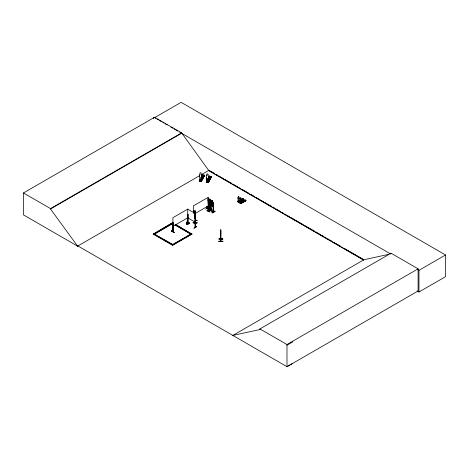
<?xml version="1.0" encoding="UTF-8"?>
<svg xmlns="http://www.w3.org/2000/svg" width="469" height="469" viewBox="0 0 469 469"><rect width="100%" height="100%" fill="white"/><g stroke="black" fill="none" stroke-linecap="round" stroke-linejoin="round"><path stroke-width="0.7" d="M194.957 214.749L195.028 217.147L194.928 214.075M194.981 215.078L194.969 215.558L195.022 213.735M195.022 213.811L195.01 214.427L194.952 210.522L194.975 219.082M187.442 222.734C187.072 219.216 189.412 225.483 186.908 223.948L187.424 221.603L186.779 223.748M238.879 201.705L239.049 198.967A0.885 0.51 60 0 0 238.92 197.754L238.879 196.769M241.072 202.971L241.242 200.234A0.885 0.51 60 0 0 241.113 199.02L241.072 198.035M187.19 224.082L187.395 221.696L186.908 223.948M238.305 196.523L238.293 197.39A0.885 0.51 60 0 0 238.164 198.457L238.123 198.481A0.885 0.51 60 0 1 238.258 197.414L238.387 196.411L238.92 196.974M238.633 202.098L239.149 201.5L239.225 201.922C237.76 201.131 238.627 201.095 238.346 201.424M241.113 202.948L240.427 202.626L240.316 199.741A0.885 0.51 60 0 1 240.445 198.68L240.497 197.789M240.779 202.514L240.55 202.672M240.374 202.608L240.773 202.491M200.163 180.196L200.363 179.791M200.474 180.248L200.456 179.744L200.316 180.319M211.132 176.573L208.113 182.312L206.501 182.031L206.671 180.946L206.671 181.515L208.576 181.843L208.576 181.28L208.429 181.702C206.917 181.327 207.474 180.758 207.439 181.503M207.497 181.362L207.585 181.005M186.293 223.83L189.171 222.259L187.817 223.051L187.958 214.45M189.159 222.224L186.287 223.848M241.523 200.081L241.301 200.31L243.036 198.844L241.265 199.87M220.922 241.365L220.77 230.443M202.045 177.13C201.283 177.892 203.37 177.769 201.705 177.37M202.573 177.54L202.379 177.159L201.77 177.335M208.705 178.501L209.508 178.707M209.555 178.736L209.256 178.326L208.752 178.531M186.844 223.537L187.383 221.632M171.349 230.971C172.639 229.962 177.376 235.233 171.361 230.941M171.478 230.865L174.187 232.565M238.164 198.457C237.367 203.253 239.225 200.193 238.141 201.764M238.217 201.436L238.498 201.101M240.726 202.467L240.45 202.614M212.023 202.872L212.844 202.409L212.252 203.3L212.879 204.877L212.07 203.417L211.566 204.162L211.261 203.997M210.464 200.955L210.528 199.853C208.752 197.965 210.364 201.494 208.969 200.023L208.646 200.251L208.934 204.343L211.103 205.598L211.39 201.846L210.493 200.937L210.956 201.564L210.956 203.552L210.493 204.144L209.631 203.646L209.168 202.52L209.168 200.533L209.631 200.439M211.103 205.598L211.419 201.828L208.969 200.023L208.676 200.286M213.078 206.471L213.418 205.598L213.096 206.518L210.944 205.252M238.492 201.254L238.094 201.154M200.644 179.885L200.486 180.143M207.368 180.964L207.234 181.491L207.574 181.134M200.38 179.803L200.41 180.219M207.468 181.339L207.527 180.999L207.392 181.415M205.668 209.145L208.336 207.462M209.262 200.439L208.957 200.193L208.488 200.867L208.002 199.624M207.052 208.429L207.362 208.576L207.333 206.389M207.333 208.558L207.427 206.337M207.175 206.19L207.146 208.342L209.983 209.942L209.948 204.877M210.64 204.695L210.604 210.475L210.798 210.106L210.927 210.645L210.898 204.842M211.027 210.587L210.991 205.51M199.63 176.016L199.653 175.969A1.331 1.038 27.5 0 1 199.917 174.304L199.917 173.137A0.662 0.522 27.5 0 1 200.533 172.75A0.662 0.522 27.5 0 1 201.166 173.401L201.166 174.574A1.331 1.038 27.5 0 1 201.453 176.28L201.189 180.413M200.146 179.885L199.477 181.081L199.688 179.75L199.835 180.231M201.394 176.854L202.473 174.96L204.531 175.435L201.424 181.409M200.92 177.944L202.473 174.843L204.378 175.177L201.359 180.753M200.011 179.803L199.354 180.987M201.564 176.819L202.473 174.843M201.647 176.901L202.473 175.019L202.743 175.142M201.776 176.924L202.843 175.025L200.814 179.357M200.967 178.666L202.843 175.025M204.009 175.218L200.767 181.304L201.277 181.251L201.283 180.688M201.512 180.055L203.722 175.887M199.372 180.36L199.518 180.835L201.131 181.116L204.115 175.371M204.378 175.177L201.383 181.403M201.301 181.321L204.384 175.342M206.876 174.38L206.899 174.333A0.662 0.522 27.5 0 1 207.533 173.899A0.662 0.522 27.5 0 1 208.172 174.55L208.148 175.769A1.331 1.038 27.5 0 1 208.412 177.522L208.172 181.609M206.612 177.212L206.876 181.439L206.612 177.212A1.331 1.038 27.5 0 1 206.876 175.547L206.899 175.5M206.46 182.277L206.671 180.946M208.066 178.648L209.455 176.156L211.513 176.631L208.406 182.605L206.249 182.242M211.214 176.584L209.455 176.045L207.884 179.199L209.455 176.215M208.007 179.293L209.596 176.315M208.136 179.316L209.825 176.221L208.066 179.955M207.861 179.92L209.825 176.221L207.984 179.867M207.603 181.274L207.017 181.169C206.413 182.377 208.277 182.629 207.626 181.222M207.749 182.5L210.991 176.414M210.903 177.182L207.996 182.535L210.786 177.165M211.361 176.373L208.16 182.57L207.89 182.382M172.914 231.299L173.29 231.229L172.903 231.293M187.876 222.875L188.051 223.039M208.441 211.255L208.388 210.839M211.279 203.898L211.871 203.071L211.285 201.518L212.052 202.936M243.165 201.265L243.341 201.576M208.752 178.437L209.233 178.912L209.362 178.355M207.996 202.092L208.5 201.353L208.998 202.637M172.914 231.616L173.29 231.545L172.973 231.715L173.002 223.021M173.237 231.575L173.254 222.875M208.482 211.243L208.359 202.497L208.119 211.296M208.441 210.939L208.265 211.062M243.212 201.23L243.27 201.559M211.589 201.318L210.657 201.166M208.142 182.57L208.113 181.861M187.442 221.714L188.128 223.883M240.28 200.603L237.765 201.717L243.036 198.844M242.338 198.962C244.853 200.093 241.242 199.149 242.854 198.663L243.868 199.407L238.451 202.162L239.225 201.541M243.722 199.325L238.574 202.233L243.798 199.278M239.882 202.989L245.047 199.929L246.061 200.673L240.949 203.605L239.958 202.942L245.228 200.111L240.198 203.177L239.958 202.567C240.656 201.4 240.931 203.786 240.327 203.03L240.327 202.397M241.412 203.183L241.342 202.766L240.767 203.499L245.985 200.474L240.644 203.429L240.96 203.61M208.025 198.182L208.951 198.709L208.025 198.182L208.025 199.319L209.514 200.169M208.922 199.794L209.854 200.703M187.928 214.292L188.028 214.345M193.586 211.027L193.586 213.114M210.956 200.955L213.418 202.772L213.448 212.082L210.798 210.423M208.494 211.226L208.207 211.378L208.459 202.549M213.09 202.209L212.486 201.863L212.516 200.779L211.56 200.269L211.589 201.389L211.12 201.477M209.532 204.449L207.908 203.487M213.26 203.183L213.161 211.929L213.26 203.183L213.542 212.023L210.71 210.411M213.512 203.329L213.161 203.241M207.415 208.16L207.046 208.084L207.362 208.259M213.096 206.518L210.939 205.252M207.022 210.376L210.012 211.9L207.175 210.282M209.596 209.567L209.854 209.684M208.529 210.622L211.349 208.998L208.553 210.651M211.49 209.256L208.553 210.769L211.49 209.25M208.107 211.32L208.359 197.22L193.334 205.897L193.334 212.563M211.027 210.27L210.657 210.188M210.927 210.417L213.372 211.742M189.57 223.678L186.592 221.989L189.429 223.607M213.501 211.982L213.161 211.953M214.896 211.056C215.148 212.656 208.213 214.128 214.913 211.079M212.094 212.873L215.042 211.296M214.937 211.232L212.117 212.838M186.363 223.895L187.266 223.367M195.344 218.718L195.262 227.313M196.716 226.433L193.908 228.245L196.798 226.662M77.924 245.973L77.62 246.155L23.45 214.878L23.45 192.964L154.559 117.268L181.626 132.891L208.693 170.435L363.663 259.908M154.559 117.268L154.559 117.672L181.145 102.324L445.55 254.978L445.55 276.669L418.964 292.017L417.064 290.915M23.45 192.964L50.517 208.588L181.626 132.891M292.726 363.405L286.987 366.676L77.889 245.955L77.578 246.131L50.517 208.992L181.626 133.296M77.578 246.131L199.847 175.541M201.107 174.814L208.998 170.259M187.928 209.016L172.903 217.692L172.873 231.663L173.155 222.816M208.646 200.251L208.934 204.343L211.132 205.58M175.664 224.475L191.944 234.142L172.615 245.305L153.281 234.142L172.615 222.711L173.161 223.027L154.377 234.142L173.161 223.297M153.281 234.142L172.615 222.711M172.903 226.369L187.928 217.692M194.582 213.852L208.359 205.897M238.879 197.777L238.92 197.754A0.885 0.51 60 0 1 239.014 198.991L239.049 198.967M240.445 198.68L240.486 198.657A0.885 0.51 60 0 0 240.357 199.724L240.491 202.649L240.474 202.268M240.21 200.48L237.871 201.828L237.765 201.301L238.399 201.183M241.476 199.46C243.991 200.585 240.38 199.647 241.992 199.161L242.93 199.706M241.242 200.234L240.931 200.081M238.451 202.157L243.61 199.173L243.857 199.407M240.55 202.309L239.958 202.567M239.905 203.007L245.053 200.052M240.087 203.112L245.281 200.228L245.047 200.005M241.412 202.807L240.826 203.065M240.644 203.423L245.803 200.439M153.826 233.826L172.615 244.402L172.064 244.988L190.854 234.142M172.692 244.63L178.953 241.013M180.207 240.292L184.587 237.76M185.841 237.038L190.226 234.506M153.281 233.873L172.615 245.035L191.944 233.873M232.554 335.605L363.973 259.726L388.185 254.462M232.859 335.423L259.926 329.537L259.926 328.91L391.035 253.213L418.102 268.837L418.102 290.979L286.987 366.676L286.987 344.533L418.102 268.837M391.035 253.84L390.73 254.022L179.738 132.205M417.709 269.599L418.964 270.326L445.55 254.978M286.987 345.166L292.726 341.895M195.174 222.775L195.133 221.35M208.3 210.857L208.078 211.337M173.026 231.715L173.284 231.311M243.212 201.289L243.704 201.365L243.341 201.512M208.822 178.478L209.256 178.419M195.262 227.459L195.11 211.847L195.016 213.418M187.078 223.373L187.424 223.303M209.707 176.344L209.455 176.045M211.343 176.543L208.365 182.599M199.249 181.052L200.152 179.24L199.231 181.04L201.43 181.403M207.192 208.043L207.275 208.558M209.666 209.461L209.842 210.018L209.854 204.214M207.058 210.329L209.883 211.947M209.836 209.684L207.362 208.353L209.666 209.549M209.696 204.009L209.561 209.848L209.883 210.012L207.093 208.441M210.739 210.423L213.553 211.695L213.178 211.63M194.987 212.832L195.028 218.959M195.04 220.448L197.033 220.424M195.168 222.23L194.987 222.593M193.111 222.64L197.103 222.91L193.111 222.669M197.103 222.904L193.117 222.939M193.111 222.822L197.097 222.775M220.77 229.112L220.758 241.365M218.847 238.956L222.834 238.961M222.834 239.032L218.847 238.914L222.834 239.096M241.224 200.316L241.148 200.31A0.885 0.51 60 0 0 241.072 199.044L240.679 197.684M202.162 177.212L202.59 177.475M200.034 179.973L200.65 180.026L200.621 181.022L200.034 180.923L200.064 179.92M206.354 181.556L206.501 182.031M209.737 209.801L209.596 204.068M213.372 212.058L213.319 211.542M187.788 223.338L188.192 223.678M195.122 227.377L195.251 213.501L187.735 209.162L187.676 222.798L187.536 221.597M208.025 202.52L208.893 203.018M211.589 204.59L212.457 205.082L212.92 204.496L212.457 200.814M154.559 117.672L155.819 118.399M157.08 119.126L158.34 119.853M159.595 120.58L161.483 121.67M162.743 122.397L164.003 123.124M165.264 123.851L167.152 124.942M170.927 127.122L172.815 128.213M174.075 128.94L177.851 131.115M210.264 170.986L214.691 173.542M215.957 174.275L217.856 175.371M219.117 176.098L220.383 176.831M221.649 177.558L223.549 178.654M224.815 179.387L226.076 180.119M227.342 180.846L229.241 181.943M230.508 182.676L231.768 183.402M233.668 184.499L234.934 185.232M236.2 185.959L237.461 186.691M239.36 187.788L240.626 188.515M241.893 189.247L248.851 193.263M250.745 194.359L254.544 196.552M255.804 197.279L260.236 199.835M261.497 200.568L263.396 201.664M264.663 202.391L265.929 203.124M267.195 203.857L269.089 204.947M270.355 205.68L271.621 206.413M273.515 207.503L274.781 208.236M276.048 208.969L277.947 210.065M279.213 210.792L280.474 211.525M281.74 212.252L283.639 213.348M284.906 214.081L286.166 214.808M288.066 215.904L289.332 216.637M290.598 217.364L295.024 219.92M296.291 220.653L303.25 224.669M304.51 225.401L308.942 227.957M310.202 228.684L314.635 231.246M315.895 231.973L317.794 233.07M319.061 233.802L320.327 234.529M321.593 235.262L323.487 236.358M324.753 237.085L326.019 237.818M327.913 238.914L329.179 239.641M330.446 240.374L331.712 241.101M333.611 242.197L334.872 242.93M336.138 243.657L340.564 246.219M344.996 248.775L348.789 250.962M350.056 251.695L357.648 256.074M358.908 256.807L363.34 259.363M208.277 170.376L363.756 260.143M240.615 202.561L240.286 202.42L240.286 203.054M237.765 201.301L237.842 201.641M187.735 217.839L195.251 222.177M176.291 225.108L188.814 232.337M190.068 233.058L191.944 234.142M175.119 224.792L191.399 234.459L175.119 225.061M155.081 234.553L156.957 235.637M158.211 236.358L162.596 238.891M163.845 239.612L172.615 244.671M259.926 328.91L286.987 344.533M243.094 198.973L242.854 198.663M209.356 200.433L208.893 199.817L208.951 198.709M242.924 198.868L237.689 201.723L238.78 202.344M207.925 200.046L208.306 201.002M187.582 221.62L188.069 223.479M187.553 221.708L187.893 224.047M199.653 175.969L199.894 180.243L201.447 180.506L201.6 180.084L201.6 180.647L199.688 180.319L199.688 179.75M194.952 210.522L195.028 212.856M194.952 213.999L194.969 214.702M194.998 221.356L195.034 222.804L195.034 221.333M195.01 211.877L195.022 213.325M195.034 215.347L194.94 213.624M187.494 221.72L187.547 224.118M418.964 270.326L418.964 292.017M245.123 200.967L244.185 200.503M244.144 201.529L243.206 201.066M241.342 202.766L241.342 203.065M239.149 201.5L239.149 201.805M238.141 201.131L238.094 201.787M220.788 230.32L220.788 234.095M211.619 200.304L211.619 201.371M210.739 204.642L210.78 210.434M209.262 211.073L212.058 209.438L209.238 211.079M207.075 206.243L207.075 208.447M206.899 174.333L206.876 175.547M201.131 180.665L201.131 181.116M193.679 211.079L193.679 213.172M193.427 211.226L193.427 212.621M188.737 223.766L187.536 222.992L188.737 223.713L187.536 224.463L186.24 223.736L187.442 223.015L186.24 223.766M187.864 214.509L187.876 223.191M187.829 214.38L187.776 222.857M153.498 117.186L153.498 118.622M50.517 208.588L50.517 208.992M210.833 203.986L210.024 202.526C209.625 203.962 208.641 202.837 209.831 202.174L209.25 200.621L210.012 202.039C210.347 200.626 211.449 201.834 210.212 202.403L210.833 203.986M207.134 180.436L206.202 182.23L207.181 180.454M197.033 220.301L195.04 220.319L197.033 220.301M222.834 241.213L218.847 241.218L218.847 241.523L222.834 241.517L222.834 241.213M222.834 241.365L218.847 241.365L222.834 241.394M204.068 175.781L202.157 175.453L204.068 175.781M211.05 176.977L209.139 176.649L211.05 176.977M210.839 177.382L208.928 177.053L210.839 177.382M203.857 176.186L201.946 175.857L203.857 176.186M203.54 176.79L201.635 176.461L203.54 176.79M210.522 177.986L208.611 177.657L210.522 177.986M203.259 177.329L201.353 177.001L203.259 177.329M210.241 178.525L208.33 178.197L210.241 178.525M202.942 177.933L201.037 177.604L202.942 177.933M209.924 179.135L208.019 178.8L209.924 179.135M208.734 198.838L208.177 198.516L208.734 199.19L208.734 198.838M212.299 200.902L211.742 200.585L212.299 201.26L212.299 200.902M208.893 200.169L208.025 199.677L208.025 201.67L208.893 202.162L208.893 200.169M212.457 202.239L211.589 201.74L211.589 203.734L212.457 204.232L212.457 202.239M245.469 200.767L244.525 200.228L245.469 200.767M244.607 201.265L243.669 200.726L244.607 201.265M243.628 201.828L242.69 201.289L243.628 201.828M210.341 199.958L209.784 199.642L210.341 200.316L210.341 199.958M210.493 201.295L209.631 200.796L209.631 202.79L210.493 203.288L210.493 201.295"/></g></svg>
